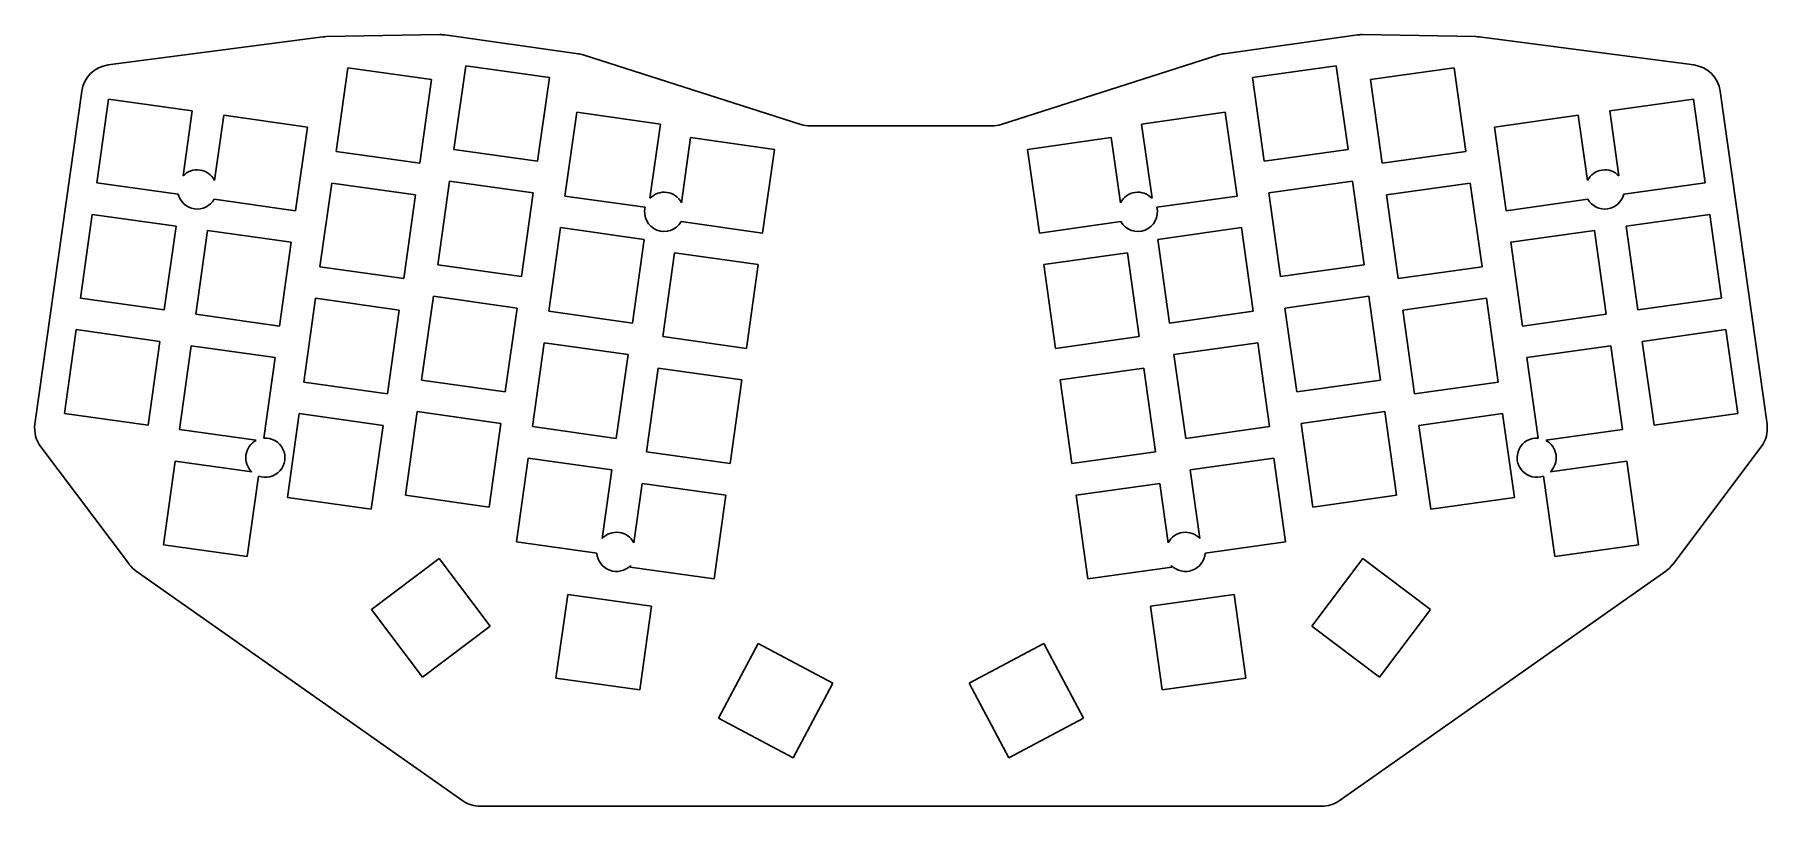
# Model space of a CAD drawing. Header units: millimetres. Extents: x 71 to 354, y -194 to -68.
import ezdxf

# ---------------------------------------------------------------- set-up
doc = ezdxf.new("R2010")
doc.units = ezdxf.units.MM

msp = doc.modelspace()

# ---------------------------------------------------------------- linework, layer by layer
for p, q in [((82.94, -72.84), (117.98, -68.26)), ((118.54, -68.22), (137.1, -67.9)), ((137.88, -67.95), (159.65, -71.01)), ((265.11, -71.01), (286.88, -67.95)), ((287.66, -67.9), (306.22, -68.22)), ((306.78, -68.26), (341.82, -72.84)), ((122.09, -73.3), (120.17, -86.97)), ((135.75, -75.23), (122.09, -73.3)), ((141.32, -72.98), (139.4, -86.64)), ((154.98, -74.9), (141.32, -72.98)), ((160.47, -71.2), (196.05, -82.56)), ((228.71, -82.56), (264.29, -71.2)), ((283.44, -72.98), (269.77, -74.9)), ((285.36, -86.64), (283.44, -72.98)), ((302.67, -73.3), (289, -75.23)), ((304.59, -86.97), (302.67, -73.3)), ((133.83, -88.89), (135.75, -75.23)), ((153.06, -88.56), (154.98, -74.9)), ((269.77, -74.9), (271.69, -88.56)), ((289, -75.23), (290.93, -88.89)), ((70.99, -131.49), (78.64, -77.1)), ((82.99, -78.41), (81.07, -92.08)), ((96.66, -80.33), (82.99, -78.41)), ((341.76, -78.41), (328.1, -80.33)), ((343.68, -92.08), (341.76, -78.41)), ((346.12, -77.1), (353.77, -131.49)), ((95.17, -90.96), (96.66, -80.33)), ((101.81, -81.06), (100.32, -91.69)), ((115.48, -82.98), (101.81, -81.06)), ((159.44, -80.57), (157.52, -94.24)), ((173.1, -82.49), (159.44, -80.57)), ((265.32, -80.57), (251.65, -82.49)), ((267.24, -94.24), (265.32, -80.57)), ((322.95, -81.06), (309.28, -82.98)), ((324.44, -91.69), (322.95, -81.06)), ((328.1, -80.33), (329.59, -90.96)), ((113.55, -96.64), (115.48, -82.98)), ((171.4, -94.61), (173.1, -82.49)), ((178.04, -84.7), (176.55, -95.33)), ((191.71, -86.62), (178.04, -84.7)), ((197.57, -82.79), (227.19, -82.79)), ((246.71, -84.7), (233.05, -86.62)), ((248.21, -95.33), (246.71, -84.7)), ((251.65, -82.49), (253.36, -94.61)), ((309.28, -82.98), (311.2, -96.64)), ((120.17, -86.97), (133.83, -88.89)), ((139.4, -86.64), (153.06, -88.56)), ((189.79, -100.29), (191.71, -86.62)), ((233.05, -86.62), (234.97, -100.29)), ((271.69, -88.56), (285.36, -86.64)), ((290.93, -88.89), (304.59, -86.97)), ((81.07, -92.08), (94.38, -93.95)), ((119.44, -92.12), (117.52, -105.79)), ((133.11, -94.04), (119.44, -92.12)), ((138.67, -91.79), (136.75, -105.46)), ((152.34, -93.71), (138.67, -91.79)), ((286.08, -91.79), (272.42, -93.71)), ((288, -105.46), (286.08, -91.79)), ((305.31, -92.12), (291.65, -94.04)), ((307.24, -105.79), (305.31, -92.12)), ((330.38, -93.95), (343.68, -92.08)), ((100.25, -94.77), (113.55, -96.64)), ((131.19, -107.71), (133.11, -94.04)), ((150.42, -107.38), (152.34, -93.71)), ((157.52, -94.24), (170.6, -96.08)), ((254.15, -96.08), (267.24, -94.24)), ((272.42, -93.71), (274.34, -107.38)), ((291.65, -94.04), (293.57, -107.71)), ((311.2, -96.64), (324.5, -94.77)), ((80.35, -97.23), (78.43, -110.89)), ((94.02, -99.15), (80.35, -97.23)), ((176.49, -98.42), (189.79, -100.29)), ((234.97, -100.29), (248.27, -98.42)), ((344.41, -97.23), (330.74, -99.15)), ((346.33, -110.89), (344.41, -97.23)), ((92.1, -112.82), (94.02, -99.15)), ((99.17, -99.87), (97.24, -113.54)), ((112.83, -101.79), (99.17, -99.87)), ((110.91, -115.46), (112.83, -101.79)), ((156.79, -99.39), (154.87, -113.05)), ((170.46, -101.31), (156.79, -99.39)), ((168.54, -114.97), (170.46, -101.31)), ((267.96, -99.39), (254.3, -101.31)), ((254.3, -101.31), (256.22, -114.97)), ((269.88, -113.05), (267.96, -99.39)), ((325.59, -99.87), (311.93, -101.79)), ((311.93, -101.79), (313.85, -115.46)), ((327.51, -113.54), (325.59, -99.87)), ((330.74, -99.15), (332.66, -112.82)), ((175.4, -103.52), (173.48, -117.18)), ((189.07, -105.44), (175.4, -103.52)), ((249.36, -103.52), (235.69, -105.44)), ((251.28, -117.18), (249.36, -103.52)), ((117.52, -105.79), (131.19, -107.71)), ((136.75, -105.46), (150.42, -107.38)), ((187.15, -119.1), (189.07, -105.44)), ((235.69, -105.44), (237.61, -119.1)), ((274.34, -107.38), (288, -105.46)), ((293.57, -107.71), (307.24, -105.79)), ((78.43, -110.89), (92.1, -112.82)), ((116.8, -110.93), (114.88, -124.6)), ((130.46, -112.86), (116.8, -110.93)), ((128.54, -126.52), (130.46, -112.86)), ((136.03, -110.61), (134.11, -124.27)), ((149.7, -112.53), (136.03, -110.61)), ((147.78, -126.19), (149.7, -112.53)), ((154.87, -113.05), (168.54, -114.97)), ((256.22, -114.97), (269.88, -113.05)), ((288.73, -110.61), (275.06, -112.53)), ((275.06, -112.53), (276.98, -126.19)), ((290.65, -124.27), (288.73, -110.61)), ((307.96, -110.93), (294.29, -112.86)), ((294.29, -112.86), (296.21, -126.52)), ((309.88, -124.6), (307.96, -110.93)), ((332.66, -112.82), (346.33, -110.89)), ((97.24, -113.54), (110.91, -115.46)), ((313.85, -115.46), (327.51, -113.54)), ((77.71, -116.04), (75.79, -129.71)), ((91.37, -117.96), (77.71, -116.04)), ((89.45, -131.63), (91.37, -117.96)), ((96.52, -118.69), (94.6, -132.35)), ((110.19, -120.61), (96.52, -118.69)), ((154.15, -118.2), (152.23, -131.87)), ((167.82, -120.12), (154.15, -118.2)), ((173.48, -117.18), (187.15, -119.1)), ((237.61, -119.1), (251.28, -117.18)), ((270.61, -118.2), (256.94, -120.12)), ((272.53, -131.87), (270.61, -118.2)), ((328.24, -118.69), (314.57, -120.61)), ((330.16, -132.35), (328.24, -118.69)), ((347.05, -116.04), (333.38, -117.96)), ((333.38, -117.96), (335.31, -131.63)), ((348.97, -129.71), (347.05, -116.04)), ((108.34, -133.76), (110.19, -120.61)), ((165.89, -133.79), (167.82, -120.12)), ((256.94, -120.12), (258.86, -133.79)), ((314.57, -120.61), (316.42, -133.76)), ((134.11, -124.27), (147.78, -126.19)), ((172.76, -122.33), (170.84, -136)), ((186.42, -124.25), (172.76, -122.33)), ((184.5, -137.92), (186.42, -124.25)), ((252, -122.33), (238.34, -124.25)), ((238.34, -124.25), (240.26, -137.92)), ((253.92, -136), (252, -122.33)), ((276.98, -126.19), (290.65, -124.27)), ((114.88, -124.6), (128.54, -126.52)), ((296.21, -126.52), (309.88, -124.6)), ((75.79, -129.71), (89.45, -131.63)), ((114.15, -129.75), (112.23, -143.42)), ((127.82, -131.67), (114.15, -129.75)), ((133.39, -129.42), (131.47, -143.09)), ((147.05, -131.34), (133.39, -129.42)), ((291.37, -129.42), (277.7, -131.34)), ((293.29, -143.09), (291.37, -129.42)), ((310.6, -129.75), (296.94, -131.67)), ((312.52, -143.42), (310.6, -129.75)), ((335.31, -131.63), (348.97, -129.71)), ((94.6, -132.35), (107.11, -134.11)), ((125.9, -145.34), (127.82, -131.67)), ((145.13, -145.01), (147.05, -131.34)), ((152.23, -131.87), (165.89, -133.79)), ((258.86, -133.79), (272.53, -131.87)), ((277.7, -131.34), (279.63, -145.01)), ((296.94, -131.67), (298.86, -145.34)), ((317.64, -134.11), (330.16, -132.35)), ((86.4, -154.37), (71.95, -135.19)), ((352.81, -135.19), (338.36, -154.37)), ((93.88, -137.5), (91.96, -151.17)), ((106.39, -139.26), (93.88, -137.5)), ((151.51, -137.02), (149.58, -150.68)), ((165.17, -138.94), (151.51, -137.02)), ((170.84, -136), (184.5, -137.92)), ((240.26, -137.92), (253.92, -136)), ((273.25, -137.02), (259.59, -138.94)), ((275.17, -150.68), (273.25, -137.02)), ((330.88, -137.5), (318.37, -139.26)), ((332.8, -151.17), (330.88, -137.5)), ((105.62, -153.09), (107.47, -139.94)), ((163.6, -150.11), (165.17, -138.94)), ((170.11, -141.15), (168.75, -150.84)), ((183.78, -143.07), (170.11, -141.15)), ((254.65, -141.15), (240.98, -143.07)), ((256.01, -150.84), (254.65, -141.15)), ((259.59, -138.94), (261.16, -150.11)), ((317.29, -139.94), (319.13, -153.09)), ((112.23, -143.42), (125.9, -145.34)), ((131.47, -143.09), (145.13, -145.01)), ((181.86, -156.73), (183.78, -143.07)), ((240.98, -143.07), (242.9, -156.73)), ((279.63, -145.01), (293.29, -143.09)), ((298.86, -145.34), (312.52, -143.42)), ((91.96, -151.17), (105.62, -153.09)), ((149.58, -150.68), (162.72, -152.53)), ((262.03, -152.53), (275.17, -150.68)), ((319.13, -153.09), (332.8, -151.17)), ((140.86, -192.94), (87.52, -155.45)), ((136.98, -153.42), (125.96, -161.73)), ((145.29, -164.45), (136.98, -153.42)), ((168.23, -154.53), (168.19, -154.81)), ((168.19, -154.81), (181.86, -156.73)), ((242.9, -156.73), (256.57, -154.81)), ((256.57, -154.81), (256.53, -154.53)), ((287.78, -153.42), (279.47, -164.45)), ((337.24, -155.45), (283.9, -192.94)), ((298.8, -161.73), (287.78, -153.42)), ((157.97, -159.26), (156.05, -172.93)), ((171.64, -161.18), (157.97, -159.26)), ((169.72, -174.85), (171.64, -161.18)), ((266.78, -159.26), (253.12, -161.18)), ((253.12, -161.18), (255.04, -174.85)), ((268.7, -172.93), (266.78, -159.26)), ((125.96, -161.73), (134.26, -172.75)), ((290.49, -172.75), (298.8, -161.73)), ((134.26, -172.75), (145.29, -164.45)), ((279.47, -164.45), (290.49, -172.75)), ((189.08, -167.25), (182.6, -179.44)), ((201.27, -173.73), (189.08, -167.25)), ((235.67, -167.25), (223.49, -173.73)), ((242.15, -179.44), (235.67, -167.25)), ((156.05, -172.93), (169.72, -174.85)), ((194.79, -185.92), (201.27, -173.73)), ((223.49, -173.73), (229.97, -185.92)), ((255.04, -174.85), (268.7, -172.93)), ((182.6, -179.44), (194.79, -185.92)), ((229.97, -185.92), (242.15, -179.44)), ((281.02, -193.85), (143.73, -193.85))]:
    msp.add_line(p, q)
for centre, radius, start, end in [((118.62, -73.22), 5, 90.9726, 97.4463), ((137.18, -72.9), 5, 82, 90.9726), ((287.58, -72.9), 5, 89.0274, 98), ((306.13, -73.22), 5, 82.5537, 89.0274), ((83.59, -77.8), 5, 97.4463, 172), ((158.95, -75.96), 5, 72.2933, 82), ((265.81, -75.96), 5, 98, 107.7067), ((341.17, -77.8), 5, 8, 82.5537), ((197.57, -77.79), 5, 252.2933, 270), ((227.19, -77.79), 5, 270, 287.7067), ((97.48, -93.17), 3.2, 387.6591, 496.3409), ((327.28, -93.17), 3.2, 403.6591, 512.3409), ((97.48, -93.17), 3.2, 194.0243, 329.9757), ((173.72, -96.82), 3.2, 166.6206, 329.9757), ((173.72, -96.82), 3.2, 387.6591, 496.3409), ((251.04, -96.82), 3.2, 43.6591, 152.3409), ((251.04, -96.82), 3.2, 210.0243, 373.3794), ((327.28, -93.17), 3.2, 570.0243, 705.9757), ((75.94, -132.18), 5, 172, 217), ((348.81, -132.18), 5, 323, 8), ((108.6, -136.95), 3.2, 477.6591, 586.3409), ((108.6, -136.95), 3.2, 249.3644, 454.6356), ((316.16, -136.95), 3.2, 445.3644, 650.6356), ((316.16, -136.95), 3.2, 313.6591, 422.3409), ((165.92, -152.32), 3.2, 387.6591, 496.3409), ((258.84, -152.32), 3.2, 403.6591, 512.3409), ((165.92, -152.32), 3.2, 183.7198, 316.3409), ((258.84, -152.32), 3.2, 583.6591, 716.2802), ((90.39, -151.36), 5, 217, 234.8979), ((334.36, -151.36), 5, 305.1021, 323), ((143.73, -188.85), 5, 234.8979, 270), ((281.02, -188.85), 5, 270, 305.1021)]:
    msp.add_arc(centre, radius, start, end)

doc.saveas('drawing.dxf')
